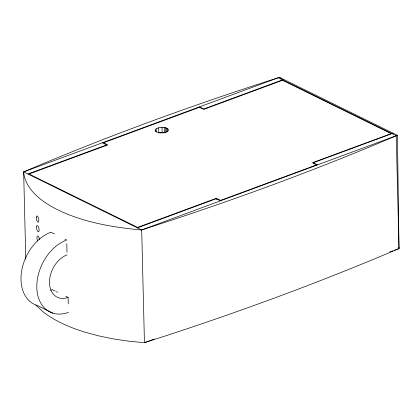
<?xml version="1.0" encoding="UTF-8"?>
<svg xmlns="http://www.w3.org/2000/svg" width="420" height="420" viewBox="0 0 420 420"><rect width="100%" height="100%" fill="white"/><g stroke="black" fill="none" stroke-linecap="round" stroke-linejoin="round"><path stroke-width="0.63" d="M155.206 130.211L156.172 128.788C159.668 127.045 164.22 126.641 167.701 128.662L168.52 130.064L167.559 131.481C164.036 133.319 159.574 133.465 156.03 131.607L155.206 130.211L155.243 131.513M394.081 250.388L399 248.572L396.244 135.739L278.208 77.763A2203.383 931.187 -1.4 0 0 23.651 171.885C24.444 182.794 31.631 191.788 39.742 198.529A151.715 64.118 -1.4 0 0 82.063 219.314C101.451 225.204 121.548 228.197 141.692 229.971L397.425 135.303L399 248.572A2203.309 931.161 -1.4 0 1 166.84 335.454L144.443 342.678L128.562 341.166L113.195 338.877L98.548 335.853L84.819 332.131A151.715 64.118 -1.4 0 1 42.504 311.341L35.784 305.025M25.788 259.245L23.651 171.885L279.384 77.322L397.425 135.303M23.651 171.885L27.946 173.996L106.691 144.879L102.396 142.769M283.679 79.433L203.753 108.985L199.463 106.88M216.41 198.251L137.613 227.388L28.975 174.027L107.772 144.89L103.478 142.784L199.458 107.294L203.753 109.4L282.544 80.267L391.183 133.628L312.391 162.761L316.685 164.871L220.7 200.361L216.41 198.251L216.442 199.537M393.131 133.198L313.205 162.75L317.499 164.855M27.946 173.996L137.398 227.861L216.143 198.744L220.437 200.855M154.282 339.04L144.443 342.678L141.692 229.971L137.398 227.861M389.776 251.979L392.852 250.845M141.692 229.971L164.078 222.621A2203.309 931.161 -1.4 0 0 396.244 135.739M165.443 132.867L162.136 132.526L158.786 132.941L158.66 127.733M54.401 233.929L50.883 232.208A39.937 28.13 -63.8 0 0 21.819 270.018A39.937 28.13 -63.8 0 0 37.149 305.419L52.962 313.183M64.937 239.106L66.696 239.972A39.937 28.13 -63.8 0 0 36.808 287.532A39.937 28.13 -63.8 0 0 68.465 312.344M55.22 291.107L52.29 289.669A23.483 16.543 -63.8 0 1 50.516 290.22M56.39 291.685L57.561 292.257M65.756 296.284L68.098 297.433L68.255 303.917M279.384 77.322L281.536 78.823M398.764 247.286L399 248.572M167.701 128.662L167.779 131.917M166.672 128.089L166.766 131.995M165.317 127.659L165.428 132.216M164.204 127.439L164.33 132.647M162.01 127.318L162.136 132.526M156.172 128.788L156.251 132.043M66.791 243.863L66.995 252.284M68.098 297.433A23.483 16.543 -63.8 0 1 49.487 282.849A23.483 16.543 -63.8 0 1 67.058 254.877M37.643 241.001A3.192 1.139 78.3 0 1 37.385 236.072A3.192 1.139 78.3 0 1 39.443 239.521M36.277 217.681A3.192 1.139 78.3 0 0 38.199 222.206A3.192 1.139 78.3 0 0 38.22 217.345A3.192 1.139 78.3 0 0 36.277 217.681M36.587 226.769A3.192 1.139 78.3 0 0 38.252 231.793A3.192 1.139 78.3 0 0 38.708 227.493A3.192 1.139 78.3 0 0 36.587 226.769"/></g></svg>
